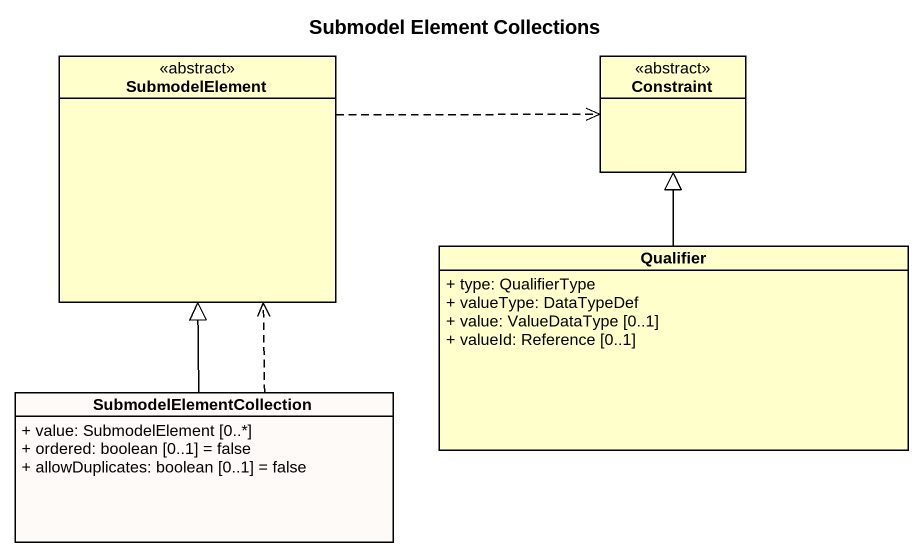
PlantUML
@startuml
title Submodel Element Collections
hide circle
hide empty members
skinparam classAttributeIconSize 0
class SubmodelElement <<abstract>>
class Constraint <<abstract>>
class Qualifier {
  + type: QualifierType
  + valueType: DataTypeDef
  + value: ValueDataType [0..1]
  + valueId: Reference [0..1]
}
class SubmodelElementCollection #FEFAF7 {
  + value: SubmodelElement [0..*]
  + ordered: boolean [0..1] = false
  + allowDuplicates: boolean [0..1] = false
}
SubmodelElement .right.> Constraint
Qualifier -up-|> Constraint
SubmodelElementCollection -up-|> SubmodelElement
SubmodelElementCollection .up.> SubmodelElement
@enduml
